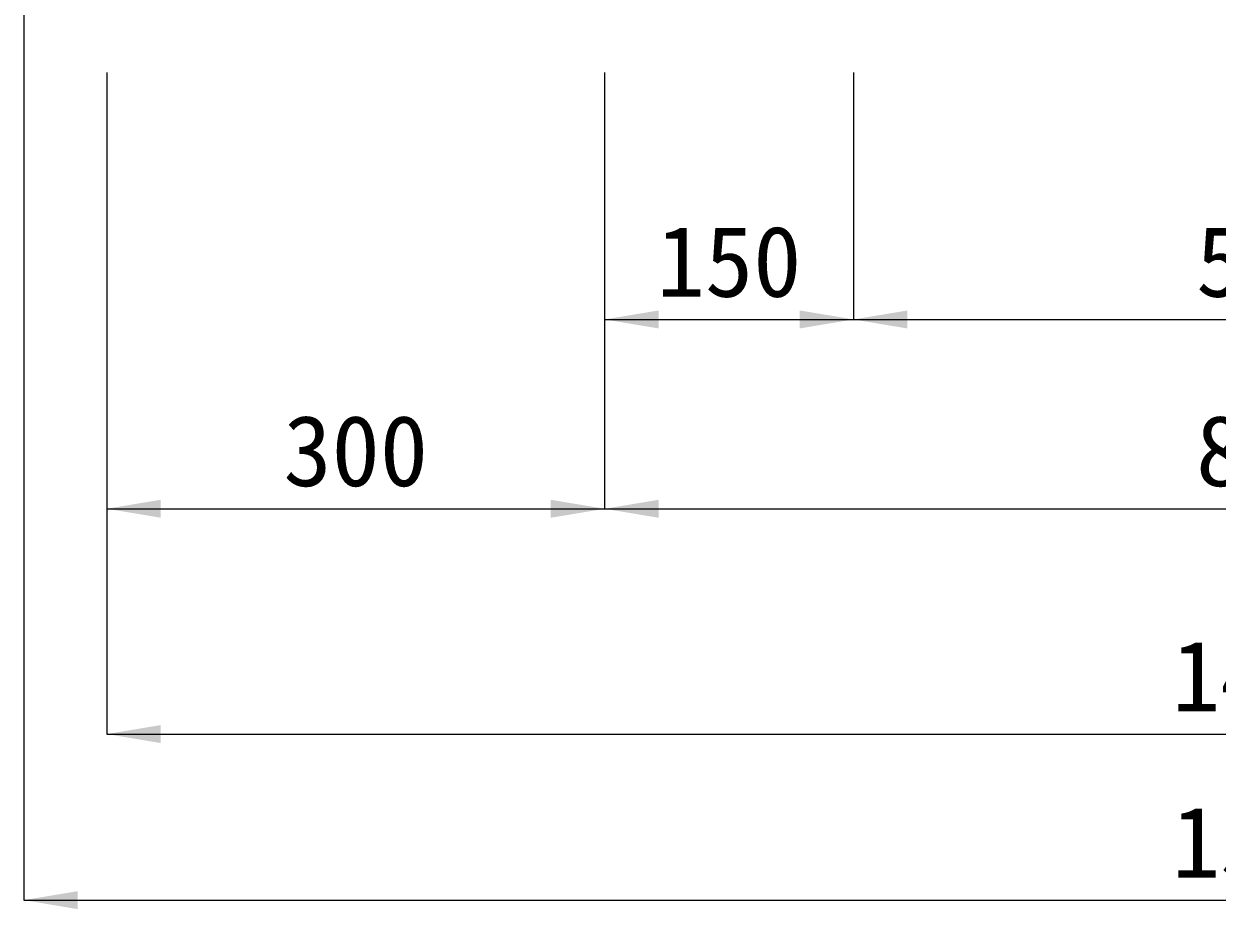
# Model space of a CAD drawing. Units: millimetres at full size, sheet at 1:30. Extents: x 47825 to 82541, y -23349 to -5561.
# Drawn here: x 52202 to 52921, y -20499 to -19965 of the extents above; entities that cross this region are included whole.
import ezdxf
from ezdxf.enums import TextEntityAlignment as Align

# ---------------------------------------------------------------- set-up
doc = ezdxf.new("R2010")
doc.units = ezdxf.units.MM
doc.header["$LTSCALE"] = 30
doc.layers.add('寸法線', color=7, linetype='Continuous', lineweight=9)
doc.styles.add('ＭＳ ゴシック', font='')
doc.styles.get('ＭＳ ゴシック').set_extended_font_data('MS Gothic')

# ---------------------------------------------------------------- blocks, each defined once
blk = doc.blocks.new('filled_arrow')
at = {"color": 0, "linetype": 'Continuous', "lineweight": -2}
blk.add_solid([(7.5, 1.25), (0, 0), (7.5, -1.25)], dxfattribs=at)

msp = doc.modelspace()

# ---------------------------------------------------------------- linework, layer by layer
at = {"layer": '寸法線'}
for p, q in [((52202.33, -19894.6), (52202.33, -20493.29)), ((52252.33, -19994.6), (52252.33, -20257.47)), ((52252.33, -19994.6), (52252.33, -20393.24)), ((52552.33, -19994.6), (52552.33, -20257.47)), ((52552.33, -19994.6), (52552.33, -20257.47)), ((52552.33, -19994.6), (52552.33, -20143.4)), ((52702.33, -19994.6), (52702.33, -20143.4)), ((52702.33, -19994.6), (52702.33, -20143.4)), ((52552.33, -20143.4), (52702.33, -20143.4)), ((52702.33, -20143.4), (53202.33, -20143.4)), ((52252.33, -20257.47), (52552.33, -20257.47)), ((52552.33, -20257.47), (53352.33, -20257.47)), ((52252.33, -20393.24), (53652.33, -20393.24)), ((52202.33, -20493.29), (53702.33, -20493.29))]:
    msp.add_line(p, q, dxfattribs=at)

# ---------------------------------------------------------------- block references
at = {"layer": '寸法線', "xscale": 4.33, "yscale": 4.33}
for p in [(52552.33, -20143.4), (52702.33, -20143.4), (52252.33, -20257.47), (52552.33, -20257.47), (52252.33, -20393.24), (52202.33, -20493.29)]:
    msp.add_blockref('filled_arrow', p, dxfattribs=at)
at = {"layer": '寸法線', "xscale": 4.33, "yscale": 4.33, "rotation": 180}
for p in [(52702.33, -20143.4), (52552.33, -20257.47)]:
    msp.add_blockref('filled_arrow', p, dxfattribs=at)

# ---------------------------------------------------------------- texts
at = {"layer": '寸法線', "style": 'ＭＳ ゴシック'}
for s, p in [('150', (52627.33, -20108.4)), ('500', (52952.33, -20108.4)), ('300', (52402.33, -20222.47)), ('800', (52952.33, -20222.47)), ('1400', (52952.33, -20358.24)), ('1500', (52952.33, -20458.29))]:
    msp.add_text(s, height=42.72, dxfattribs=at).set_placement(p, align=Align.MIDDLE_CENTER)

doc.saveas('drawing.dxf')
